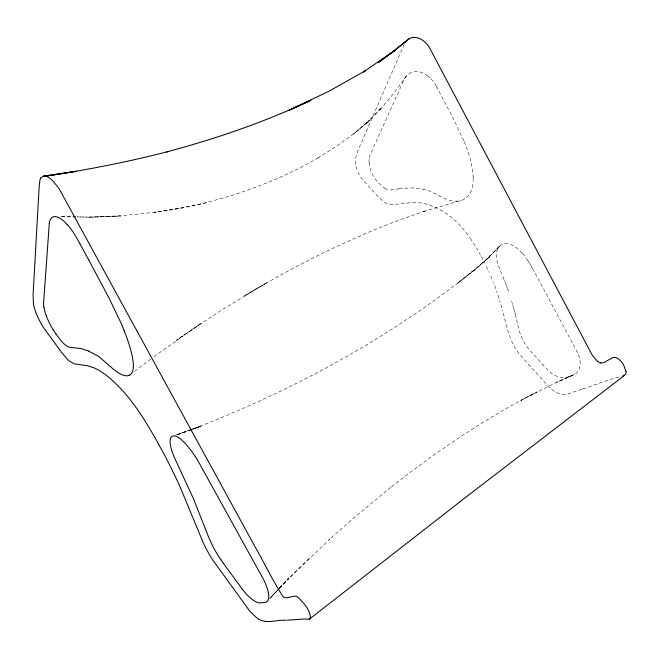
<?xml version="1.0" encoding="UTF-8"?>
<svg xmlns="http://www.w3.org/2000/svg" width="659" height="659" viewBox="0 0 659 659"><rect width="100%" height="100%" fill="white"/><g stroke="black" fill="none" stroke-linecap="round" stroke-linejoin="round"><path stroke-width="0.49" stroke-dasharray="3.29 2.47" d="M496.878 251.227L496.96 250.898A18.559 12.694 58.4 0 1 497.817 248.657L497.965 248.385A18.172 12.422 58.4 0 1 499.258 246.54L499.456 246.326A18.024 12.323 58.4 0 1 503.41 243.978L503.698 243.904A18.263 12.488 58.4 0 1 505.972 243.641L506.293 243.649A18.74 12.809 58.4 0 1 508.723 243.962L509.061 244.044A19.704 13.46 58.3 0 1 511.565 244.909L511.895 245.057A21.681 14.795 58.2 0 1 514.391 246.408L514.72 246.623A25.347 17.249 58.1 0 1 517.126 248.369L517.447 248.624A31.583 21.385 58 0 1 519.745 250.675L520.042 250.964A36.649 24.721 57.9 0 1 522.225 253.237L522.299 253.311M404.305 44.178L357.59 151.331L355.432 158.481A17.941 10.923 66.1 0 0 355.358 161.587L355.399 162.295A20.396 12.439 66 0 0 356.313 167.402A20.734 12.645 66 0 0 357.417 170.796A19.984 12.183 66 0 0 358.323 172.93L360.16 176.266A22.39 13.666 66.1 0 0 362.046 178.886L378.563 197.214L384.774 202.626A17.744 10.948 64.9 0 0 387.261 203.763L393.53 204.512L413.35 202.42A90.893 56.377 59.4 0 1 417.748 202.593L420.36 202.906A81.922 50.965 59.9 0 1 424.981 203.812L427.699 204.554A79.854 49.73 59.9 0 1 432.469 206.201L435.245 207.371A77.4 48.264 60 0 1 440.08 209.784L442.873 211.399A71.419 44.705 60.2 0 1 447.683 214.57L450.426 216.63A64.87 40.792 60.4 0 1 455.081 220.584L457.7 223.088A66.946 42.028 60.4 0 1 462.074 227.767L464.496 230.634A78.124 48.601 60.2 0 1 468.508 235.864L469.892 237.792M427.856 76.04A28.082 18.707 69.4 0 0 424.536 73.833A28.123 18.74 69.4 0 0 411.447 72.424A28.082 18.707 69.4 0 0 408.687 73.948A28.263 18.831 69.4 0 0 406.298 76.156L393.736 93.298L380.169 109.534M499.258 246.54L486.268 259.753L500.115 245.708L486.919 258.938L487.652 258.237L472.511 271.846L489.382 257.183L457.379 283.518L474.464 269.976C389.889 337.663 293.741 390.268 192.749 429.042M270.355 597.96L278.609 588.899M279.227 588.207L288.79 577.712M270.519 597.861L278.815 588.94M279.507 588.19L288.485 578.528L279.515 588.075M278.823 588.816L269.852 598.364L278.279 589.517M278.979 588.784L288.065 579.203M366.906 122.928L381.833 107.532L368.439 121.272L353.463 134.115L370.094 119.897L354.888 132.83L336.98 145.853L318.083 157.929L319.516 157.114C276.994 181.966 229.975 198.474 181.727 207.956L154.066 212.593L181.727 207.956M308.972 558.486L287.513 579.731L329.657 539.227L329.113 539.737L349.978 521.22L390.507 487.545L389.939 488.014C436.011 451.654 484.884 418.613 537.176 391.841L520.799 400.441L555.067 383.101L573.478 374.889A24.902 16.574 52.3 0 0 575.381 373.875L575.612 373.702A21.772 14.482 52.1 0 0 577.202 372.269L577.391 372.047A22.48 14.951 52.1 0 0 578.627 370.226L578.767 369.954A22.291 14.828 52.1 0 0 579.615 367.771L579.698 367.475A22.348 14.86 52.1 0 0 580.126 365.02L580.159 364.674A22.291 14.828 52.1 0 0 580.159 361.997L580.134 361.676A22.472 14.951 52.1 0 0 579.698 358.809L579.623 358.471A21.796 14.506 52.1 0 0 578.759 355.539L578.618 355.152A24.993 16.59 52.2 0 0 577.35 352.268L534.449 271.895M134.543 371.412L152.344 357.886M153.959 356.659L201.02 323.264L176.208 340.357L222.643 309.392L267.068 282.554L243.764 296.221C301.451 261.87 362.005 231.803 425.879 210.773L423.597 211.498L461.185 200.451A33.873 22.76 65 0 0 464.018 199.29A31.443 21.137 64.9 0 0 466.58 197.552M574.022 374.642L556.048 382.615L572.902 375.119L568.552 376.66M177.378 434.825L191.785 429.404M177.312 434.858L191.374 429.602M192.313 429.248L201.679 425.747L192.304 429.124M568.824 376.553L566.246 377.401A22.151 14.638 52.3 0 1 561.254 377.541L561.007 377.508A22.167 14.646 52.3 0 1 558.428 376.882L558.132 376.783A22.151 14.638 52.3 0 1 555.57 375.737L555.232 375.572A22.167 14.646 52.3 0 1 552.736 374.131L552.407 373.917A21.986 14.523 52.3 0 1 550.01 372.121L549.705 371.857A22.859 15.108 52.3 0 1 547.464 369.748L528.477 348.652A30.644 20.421 53.7 0 1 526.599 346.14L526.36 345.802A34.21 22.859 53.7 0 1 524.688 343.215L524.506 342.911A35.026 23.419 53.7 0 1 523.007 340.192L522.826 339.83A38.189 25.602 53.6 0 1 521.549 337.103L521.384 336.733A42.975 28.905 53.5 0 1 520.297 333.973L520.182 333.643A51.081 34.556 53.2 0 1 519.251 330.826L516.236 318.264M191.365 429.462L176.365 434.866L191.612 429.536M175.541 435.064L191.645 429.487M582.91 388.868L615.053 377.928L620.325 376.734M582.622 388.967L582.054 389.156M581.765 389.255L567.852 393.967A29.227 19.095 52.1 0 1 566.18 394.28A24.226 15.791 51.9 0 1 561.74 394.164L561.073 394.033A21.385 13.913 51.8 0 1 557.959 393.102L555.249 391.8A22.727 14.803 51.8 0 1 552.588 390.095A23.732 15.47 51.8 0 1 549.655 387.723L523.18 358.496L516.541 350.184A31.797 20.931 54 0 1 515.256 348.216C508.476 336.856 506.153 323.61 502.669 311.032M206.448 202.741C168.696 211.663 129.996 215.954 91.255 217.132L76.831 216.935M399.156 188.812L391.067 189.981A20.256 12.595 65.7 0 1 388.209 189.619A20.791 12.933 65.7 0 1 385.26 188.441M399.156 188.812L411.125 187.799L422.526 189.125M89.13 217.124L120.935 216.061L91.247 217.132L76.872 216.918M61.468 216.696L75.843 216.91M61.452 216.696L75.801 216.918M422.534 189.125L426.859 190.105A67.44 42.629 61.1 0 1 428.852 190.673L438.548 195.385M438.556 195.385L441.802 197.181A61.501 41.657 66.6 0 0 445.097 198.754A47.283 31.846 65.8 0 0 448.408 199.982A43.354 29.161 65.6 0 0 451.712 200.797A42.201 28.378 65.5 0 0 454.974 201.168A39.779 26.739 65.4 0 0 458.145 201.061A36.789 24.729 65.2 0 0 461.185 200.451M522.439 253.468L522.513 253.55A35.207 23.773 57.9 0 1 524.564 255.997L524.828 256.335A39.705 26.706 57.9 0 1 526.714 258.946M470.131 238.13L470.724 238.995A100.135 61.155 60.1 0 1 474.373 244.58L475.378 246.202M526.928 259.259L526.961 259.308A51.559 34.334 57.9 0 1 527.628 260.313L528.773 262.109M528.889 262.298L530.61 265.157M476.284 247.693L479.999 254.152M530.833 265.528L532.447 268.328M532.661 268.707L534.243 271.516M436.439 86.304L454.529 121.083L464.134 141.479M480.263 254.629L480.526 255.107M481.391 256.697L484.777 263.246M486.268 266.261L489.167 272.472M490.716 275.964L493.245 282.036M464.134 141.487L468.327 152.526A77.696 50.381 65.8 0 1 469.043 154.75A72.581 47.267 65.8 0 1 470.337 159.231A68.66 44.861 65.8 0 1 471.399 163.712A66.122 43.288 65.7 0 1 472.239 168.177A60.488 39.787 65.7 0 1 472.832 172.6A52.465 34.721 65.5 0 1 473.137 176.95M504.053 279.465L498.748 266.615A45.043 31.385 57.5 0 1 497.817 263.74L497.718 263.402A32.069 22.126 57.8 0 1 496.985 260.47L496.919 260.132A24.737 16.977 58.1 0 1 496.499 257.241L496.474 256.952A21.104 14.449 58.2 0 1 496.441 254.119L496.466 253.764A19.383 13.262 58.3 0 1 496.878 251.219M504.489 280.561L505.173 282.332M493.739 283.279L493.929 283.774M505.371 282.826L506.598 286.146M494.621 285.553L496.919 291.896M506.656 286.286L507.166 287.711M507.414 288.42L507.784 289.458M507.801 289.507L508.41 291.286M497.092 292.39L497.257 292.893M498.015 295.166L500.214 302.234M511.541 300.924L511.969 302.316M512.2 303.066L512.414 303.774M512.62 304.483L512.826 305.183M512.941 305.562L513.147 306.27M513.345 306.97L513.822 308.659M500.939 304.746L502.603 310.784M513.946 309.104L514.663 311.798M514.794 312.292L515.412 314.738M515.478 315.018L516.154 317.893M436.423 86.296A30.067 20.001 69.4 0 0 433.919 82.375A27.67 18.444 69.4 0 0 431.027 78.923M427.897 76.065A28.123 18.74 69.4 0 1 431.027 78.923M406.29 76.164A27.554 18.353 69.4 0 0 404.338 78.973L369.856 155.483A19.745 12.249 65.9 0 0 369.188 158.819M369.114 162.526A20.66 12.826 65.9 0 1 369.18 158.827M369.122 162.559A20.404 12.661 65.9 0 0 370.762 170.417A20.783 12.908 65.9 0 0 372.393 174.273A19.317 11.977 65.9 0 0 374.485 177.864L376.956 181.019A54.17 34.425 66.8 0 0 379.584 183.927L382.344 186.513A19.449 12.093 65.7 0 0 385.251 188.433M466.58 197.543A29.556 19.877 64.8 0 0 468.78 195.221A29.054 19.539 64.8 0 0 470.559 192.337A30.734 20.66 64.8 0 0 471.86 188.96A34.111 22.884 65 0 0 472.701 185.212A38.799 25.94 65.2 0 0 473.104 181.184M473.137 176.958A45.001 29.952 65.3 0 1 473.113 181.167M201.119 426.2L192.56 429.207L201.119 426.2"/><path stroke-width="0.99" d="M49.31 223.195L43.552 303.692A24.754 7.924 62.9 0 0 43.955 307.308M40.726 178.087L43.453 176.093A30.017 10.668 65.2 0 1 49.969 178.416A29.523 10.495 65.2 0 1 52.802 180.895L57.819 186.95A28.675 10.198 65.3 0 1 59.582 189.57L254.638 546.031C263.798 561.913 271.632 578.577 281.434 594.072C284.499 601.543 291.163 595.39 296.278 596.247A10.569 3.905 55.7 0 1 297.72 597.038C303.247 602.507 310.966 610.399 310.331 618.644L309.326 619.172L305.57 619.106A84.871 29.886 54.1 0 0 304.211 619.04L286.986 620.193M43.618 176.068L76.403 171.291L45.586 176.167C87.021 169.948 128.184 161.883 168.762 151.389L166.933 151.85C216.267 138.687 264.729 121.973 310.99 100.283L288.214 110.613L328.8 91.337L365.44 70.686L363.356 71.988L396.084 49.565L378.307 62.531L394.033 50.891L408.234 39.326L410.944 37.942A23.485 15.709 71.7 0 1 413.728 37.406A23.46 15.692 71.7 0 1 418.844 38.222A22.538 15.075 71.8 0 1 421.809 39.68L423.062 40.537A23.856 15.948 71.7 0 1 426.62 43.807A24.811 16.574 71.6 0 1 429.067 46.921L591.395 353.578A29.012 20.231 49.8 0 0 592.746 355.786L597.441 361.239A7.142 4.893 50.1 0 0 600.72 363.027M394.033 50.891L408.893 38.889M309.409 619.147L467.906 495.617L624.518 375.383M607.483 360.514L603.784 362.598L600.711 362.952M607.582 360.448L613.051 357.582A10.569 7.274 48.8 0 1 614.345 357.392L614.979 357.409A6.277 4.325 49 0 1 616.041 357.606L618.686 359.04L621.198 361.527A17.488 11.961 49.1 0 1 623.686 365.168L626.025 371.618M622.45 376.264L625.506 374.403A6.944 4.77 48.6 0 0 626.001 371.61M285.784 620.267C276.895 619.674 267.183 623.966 258.995 619.336A25.841 8.814 56.7 0 1 256.12 617.277L250.832 612.195A26.673 9.102 56.7 0 1 248.937 610.003L211.976 558.947A38.889 13.419 57.7 0 1 209.933 555.628L205.567 547.613A69.508 24.556 57.5 0 1 203.54 543.436L180.138 487.026A171.406 51.649 60.2 0 0 176.752 479.62L168.91 463.524A189.751 56.32 60.3 0 0 165.055 456.036L154.931 437.485L144.024 419.338A105.292 33.543 60.3 0 0 142.542 417.032L137.92 410.145A88.306 28.526 60.4 0 0 135.194 406.306L130.433 399.972A79.665 25.915 60.4 0 0 127.665 396.52L122.871 390.944A84.731 27.464 60.4 0 0 120.127 387.962L114.666 382.508A95.555 30.759 60.3 0 0 112.788 380.77A96.791 31.13 60.3 0 0 108.307 376.923L107.565 376.33A98.158 31.55 60.2 0 0 105.786 374.955A100.382 32.225 60.2 0 0 101.577 371.989L100.893 371.552A102.409 32.843 60.2 0 0 99.237 370.539A101.519 32.571 60.2 0 0 95.366 368.463L94.739 368.167A102.367 32.835 60.2 0 0 93.232 367.524L86.733 365.597L75.093 363.999A84.13 27.027 63.5 0 1 73.948 363.694L68.742 360.745L62.531 353.652A123.678 41.97 63.6 0 1 61.254 351.988L42.992 326.798A24.581 7.694 62.9 0 1 41.402 324.195L37.868 317.399A25.61 8.032 62.9 0 1 36.138 313.371L33.947 306.732A21.162 6.615 63 0 1 33.469 304.59L33.098 294.416L39.211 185.813L40.034 179.643A26.912 9.556 65.3 0 1 40.726 178.087M71.304 347.482L69.294 347.219A25.396 8.155 62.8 0 1 66.979 346.148A26.072 8.378 62.8 0 1 64.376 344.155A24.391 7.826 62.8 0 1 61.608 341.337L58.783 337.803A68.412 22.604 63.2 0 1 55.966 333.956M71.312 347.482L81.016 348.562L88.603 351.058M88.611 351.058L97.441 355.745A84.64 27.686 60.7 0 1 99.171 356.857L111.231 367.318A78.907 28.271 63 0 0 114.287 369.897A60.513 21.5 62.7 0 0 117.269 372.096A55.447 19.663 62.6 0 0 120.144 373.818A53.972 19.127 62.6 0 0 122.871 375.029A50.858 18.015 62.5 0 0 125.408 375.688A47.02 16.648 62.5 0 0 127.698 375.737A43.28 15.322 62.4 0 0 129.691 375.111M241.647 588.33L241.927 588.693A29.227 10.173 57 0 0 244.324 591.7L244.654 592.079A28.098 9.778 57 0 0 247.109 594.789L247.438 595.135A28.321 9.852 57 0 0 259.646 602.936L265.239 602.441A31.896 11.203 57 0 0 266.615 601.922L266.771 601.807A27.884 9.786 56.9 0 0 267.785 600.72L267.9 600.538A28.79 10.107 56.9 0 0 268.518 598.907L268.567 598.66A28.551 10.025 56.9 0 0 268.773 596.51L268.773 596.206A28.625 10.05 56.9 0 0 268.551 593.619L268.485 593.248A28.551 10.025 56.9 0 0 267.842 590.283L267.743 589.92A28.782 10.099 56.9 0 0 266.673 586.601L266.508 586.148A27.925 9.803 56.9 0 0 265.075 582.671L264.852 582.194A31.994 11.203 56.9 0 0 263.073 578.61L197.988 460.896A65.636 22.941 59.4 0 0 197.173 459.57L196.917 459.158A50.669 17.933 59.4 0 0 194.627 455.624L194.323 455.163A44.985 15.997 59.4 0 0 191.975 451.835L191.662 451.399A46.814 16.623 59.4 0 0 189.257 448.235L188.927 447.823A40.372 14.416 59.4 0 0 186.481 444.883L186.192 444.553A32.448 11.656 59.5 0 0 183.696 441.876L183.367 441.555A27.777 10.009 59.5 0 0 180.945 439.355L180.632 439.092A25.248 9.111 59.6 0 0 178.325 437.444L178.062 437.288A24.012 8.674 59.6 0 0 175.92 436.266L175.689 436.184A23.403 8.452 59.6 0 0 173.844 435.871L173.647 435.871A23.098 8.345 59.6 0 0 170.961 437.485L170.846 437.675A23.287 8.41 59.6 0 0 170.261 439.421L170.211 439.66A23.782 8.592 59.6 0 0 170.08 441.991L170.088 442.329A24.844 8.979 59.6 0 0 170.409 445.089L170.483 445.484A27.06 9.794 59.5 0 0 171.208 448.581L171.332 449.01A31.739 11.524 59.5 0 0 172.403 452.321L172.559 452.774A41.22 15.066 59.4 0 0 173.885 456.201L174.083 456.671A58.074 21.508 59.2 0 0 175.591 460.147L193.408 498.599L208.746 537.39A65.62 23.502 57.4 0 0 210.205 540.718L210.402 541.163A55.092 19.581 57.5 0 0 211.992 544.532L212.214 544.985A48.906 17.299 57.6 0 0 213.961 548.362L214.2 548.815A44.812 15.8 57.6 0 0 216.086 552.201L216.35 552.646A43.766 15.421 57.6 0 0 218.376 555.99L218.656 556.435A39.169 13.748 57.6 0 0 220.806 559.705L220.88 559.804M241.614 588.273L223.401 563.33M223.36 563.28L220.996 559.969M55.966 333.948L53.214 329.862M88.668 259.827L79.863 243.657M88.677 259.844L109.229 298.436L120.754 322.457A98.504 33.362 62.8 0 1 121.94 325.2A92.112 31.368 62.8 0 1 124.189 330.678M79.854 243.649L76.905 238.27A38.56 13.551 64.2 0 0 73.792 233.138A35.504 12.505 64.3 0 0 70.521 228.5A36.22 12.752 64.3 0 0 67.202 224.48M405.269 42.555A24.292 16.269 71.7 0 1 406.809 40.545M124.189 330.694A87.202 29.812 62.7 0 1 126.256 336.106A84.014 28.798 62.7 0 1 128.126 341.461A76.938 26.525 62.7 0 1 129.79 346.692A66.814 23.213 62.6 0 1 131.199 351.766A57.382 20.075 62.5 0 1 132.294 356.61A49.516 17.422 62.4 0 1 133.036 361.14A43.56 15.379 62.4 0 1 133.34 365.234A39.268 13.897 62.3 0 1 133.167 368.776A37.118 13.155 62.3 0 1 132.484 371.635A37.761 13.378 62.3 0 1 131.306 373.752A40.174 14.226 62.3 0 1 129.691 375.103M53.206 329.854A24.21 7.743 62.8 0 1 50.628 325.373A26.063 8.353 62.9 0 1 48.321 320.694A25.577 8.196 62.9 0 1 46.394 315.99M46.385 315.982A25.627 8.213 62.9 0 1 44.911 311.468A25.899 8.295 62.8 0 1 43.955 307.308M49.31 223.179A35.347 12.439 64.3 0 1 50.076 220.287A36.261 12.768 64.3 0 1 51.344 218.178A36.031 12.686 64.3 0 1 67.177 224.464"/></g></svg>
